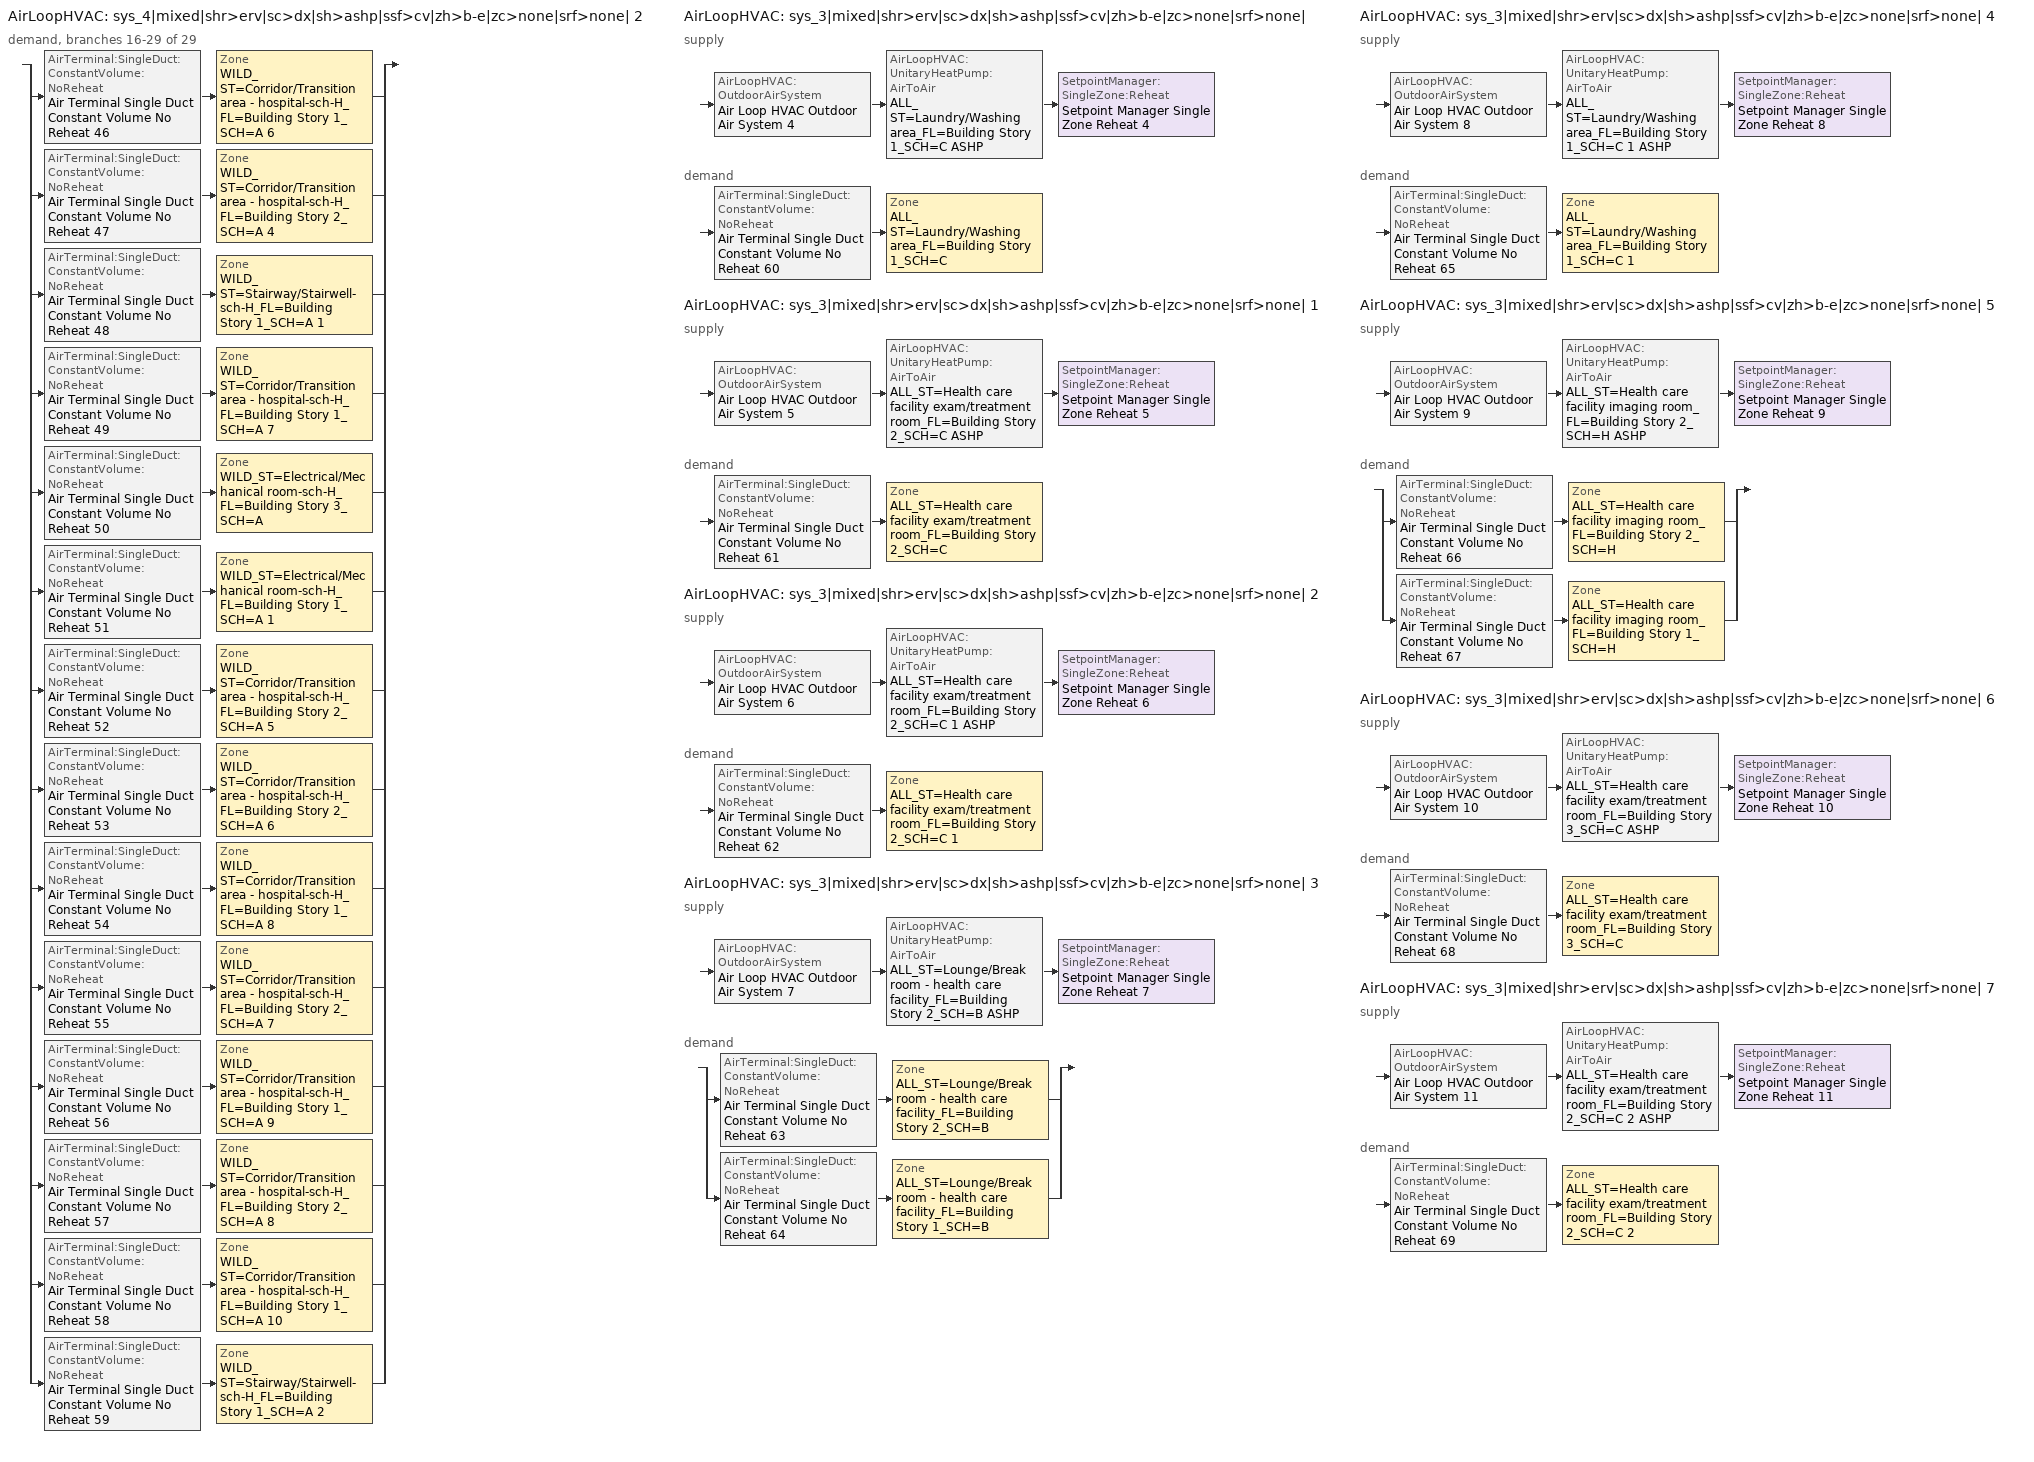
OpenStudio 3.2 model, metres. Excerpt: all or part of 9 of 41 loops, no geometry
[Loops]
AirLoopHVAC 'sys_4|mixed|shr>erv|sc>dx|sh>ashp|ssf>cv|zh>b-e|zc>none|srf>none| 2'
 demand, branches 16-29 of 29: split
  | AirTerminal:SingleDuct:ConstantVolume:NoReheat 'Air Terminal Single Duct Constant Volume No Reheat 46' > Zone 'WILD_ST=Corridor/Transition area - hospital-sch-H_FL=Building Story 1_SCH=A 6'
  | AirTerminal:SingleDuct:ConstantVolume:NoReheat 'Air Terminal Single Duct Constant Volume No Reheat 47' > Zone 'WILD_ST=Corridor/Transition area - hospital-sch-H_FL=Building Story 2_SCH=A 4'
  | AirTerminal:SingleDuct:ConstantVolume:NoReheat 'Air Terminal Single Duct Constant Volume No Reheat 48' > Zone 'WILD_ST=Stairway/Stairwell-sch-H_FL=Building Story 1_SCH=A 1'
  | AirTerminal:SingleDuct:ConstantVolume:NoReheat 'Air Terminal Single Duct Constant Volume No Reheat 49' > Zone 'WILD_ST=Corridor/Transition area - hospital-sch-H_FL=Building Story 1_SCH=A 7'
  | AirTerminal:SingleDuct:ConstantVolume:NoReheat 'Air Terminal Single Duct Constant Volume No Reheat 50' > Zone 'WILD_ST=Electrical/Mechanical room-sch-H_FL=Building Story 3_SCH=A'
  | AirTerminal:SingleDuct:ConstantVolume:NoReheat 'Air Terminal Single Duct Constant Volume No Reheat 51' > Zone 'WILD_ST=Electrical/Mechanical room-sch-H_FL=Building Story 1_SCH=A 1'
  | AirTerminal:SingleDuct:ConstantVolume:NoReheat 'Air Terminal Single Duct Constant Volume No Reheat 52' > Zone 'WILD_ST=Corridor/Transition area - hospital-sch-H_FL=Building Story 2_SCH=A 5'
  | AirTerminal:SingleDuct:ConstantVolume:NoReheat 'Air Terminal Single Duct Constant Volume No Reheat 53' > Zone 'WILD_ST=Corridor/Transition area - hospital-sch-H_FL=Building Story 2_SCH=A 6'
  | AirTerminal:SingleDuct:ConstantVolume:NoReheat 'Air Terminal Single Duct Constant Volume No Reheat 54' > Zone 'WILD_ST=Corridor/Transition area - hospital-sch-H_FL=Building Story 1_SCH=A 8'
  | AirTerminal:SingleDuct:ConstantVolume:NoReheat 'Air Terminal Single Duct Constant Volume No Reheat 55' > Zone 'WILD_ST=Corridor/Transition area - hospital-sch-H_FL=Building Story 2_SCH=A 7'
  | AirTerminal:SingleDuct:ConstantVolume:NoReheat 'Air Terminal Single Duct Constant Volume No Reheat 56' > Zone 'WILD_ST=Corridor/Transition area - hospital-sch-H_FL=Building Story 1_SCH=A 9'
  | AirTerminal:SingleDuct:ConstantVolume:NoReheat 'Air Terminal Single Duct Constant Volume No Reheat 57' > Zone 'WILD_ST=Corridor/Transition area - hospital-sch-H_FL=Building Story 2_SCH=A 8'
  | AirTerminal:SingleDuct:ConstantVolume:NoReheat 'Air Terminal Single Duct Constant Volume No Reheat 58' > Zone 'WILD_ST=Corridor/Transition area - hospital-sch-H_FL=Building Story 1_SCH=A 10'
  | AirTerminal:SingleDuct:ConstantVolume:NoReheat 'Air Terminal Single Duct Constant Volume No Reheat 59' > Zone 'WILD_ST=Stairway/Stairwell-sch-H_FL=Building Story 1_SCH=A 2'
AirLoopHVAC 'sys_3|mixed|shr>erv|sc>dx|sh>ashp|ssf>cv|zh>b-e|zc>none|srf>none|'
 supply: AirLoopHVAC:OutdoorAirSystem 'Air Loop HVAC Outdoor Air System 4' > AirLoopHVAC:UnitaryHeatPump:AirToAir 'ALL_ST=Laundry/Washing area_FL=Building Story 1_SCH=C ASHP' > SetpointManager:SingleZone:Reheat 'Setpoint Manager Single Zone Reheat 4'
 demand: AirTerminal:SingleDuct:ConstantVolume:NoReheat 'Air Terminal Single Duct Constant Volume No Reheat 60' > Zone 'ALL_ST=Laundry/Washing area_FL=Building Story 1_SCH=C'
AirLoopHVAC 'sys_3|mixed|shr>erv|sc>dx|sh>ashp|ssf>cv|zh>b-e|zc>none|srf>none| 1'
 supply: AirLoopHVAC:OutdoorAirSystem 'Air Loop HVAC Outdoor Air System 5' > AirLoopHVAC:UnitaryHeatPump:AirToAir 'ALL_ST=Health care facility exam/treatment room_FL=Building Story 2_SCH=C ASHP' > SetpointManager:SingleZone:Reheat 'Setpoint Manager Single Zone Reheat 5'
 demand: AirTerminal:SingleDuct:ConstantVolume:NoReheat 'Air Terminal Single Duct Constant Volume No Reheat 61' > Zone 'ALL_ST=Health care facility exam/treatment room_FL=Building Story 2_SCH=C'
AirLoopHVAC 'sys_3|mixed|shr>erv|sc>dx|sh>ashp|ssf>cv|zh>b-e|zc>none|srf>none| 2'
 supply: AirLoopHVAC:OutdoorAirSystem 'Air Loop HVAC Outdoor Air System 6' > AirLoopHVAC:UnitaryHeatPump:AirToAir 'ALL_ST=Health care facility exam/treatment room_FL=Building Story 2_SCH=C 1 ASHP' > SetpointManager:SingleZone:Reheat 'Setpoint Manager Single Zone Reheat 6'
 demand: AirTerminal:SingleDuct:ConstantVolume:NoReheat 'Air Terminal Single Duct Constant Volume No Reheat 62' > Zone 'ALL_ST=Health care facility exam/treatment room_FL=Building Story 2_SCH=C 1'
AirLoopHVAC 'sys_3|mixed|shr>erv|sc>dx|sh>ashp|ssf>cv|zh>b-e|zc>none|srf>none| 3'
 supply: AirLoopHVAC:OutdoorAirSystem 'Air Loop HVAC Outdoor Air System 7' > AirLoopHVAC:UnitaryHeatPump:AirToAir 'ALL_ST=Lounge/Break room - health care facility_FL=Building Story 2_SCH=B ASHP' > SetpointManager:SingleZone:Reheat 'Setpoint Manager Single Zone Reheat 7'
 demand: split
  | AirTerminal:SingleDuct:ConstantVolume:NoReheat 'Air Terminal Single Duct Constant Volume No Reheat 63' > Zone 'ALL_ST=Lounge/Break room - health care facility_FL=Building Story 2_SCH=B'
  | AirTerminal:SingleDuct:ConstantVolume:NoReheat 'Air Terminal Single Duct Constant Volume No Reheat 64' > Zone 'ALL_ST=Lounge/Break room - health care facility_FL=Building Story 1_SCH=B'
AirLoopHVAC 'sys_3|mixed|shr>erv|sc>dx|sh>ashp|ssf>cv|zh>b-e|zc>none|srf>none| 4'
 supply: AirLoopHVAC:OutdoorAirSystem 'Air Loop HVAC Outdoor Air System 8' > AirLoopHVAC:UnitaryHeatPump:AirToAir 'ALL_ST=Laundry/Washing area_FL=Building Story 1_SCH=C 1 ASHP' > SetpointManager:SingleZone:Reheat 'Setpoint Manager Single Zone Reheat 8'
 demand: AirTerminal:SingleDuct:ConstantVolume:NoReheat 'Air Terminal Single Duct Constant Volume No Reheat 65' > Zone 'ALL_ST=Laundry/Washing area_FL=Building Story 1_SCH=C 1'
AirLoopHVAC 'sys_3|mixed|shr>erv|sc>dx|sh>ashp|ssf>cv|zh>b-e|zc>none|srf>none| 5'
 supply: AirLoopHVAC:OutdoorAirSystem 'Air Loop HVAC Outdoor Air System 9' > AirLoopHVAC:UnitaryHeatPump:AirToAir 'ALL_ST=Health care facility imaging room_FL=Building Story 2_SCH=H ASHP' > SetpointManager:SingleZone:Reheat 'Setpoint Manager Single Zone Reheat 9'
 demand: split
  | AirTerminal:SingleDuct:ConstantVolume:NoReheat 'Air Terminal Single Duct Constant Volume No Reheat 66' > Zone 'ALL_ST=Health care facility imaging room_FL=Building Story 2_SCH=H'
  | AirTerminal:SingleDuct:ConstantVolume:NoReheat 'Air Terminal Single Duct Constant Volume No Reheat 67' > Zone 'ALL_ST=Health care facility imaging room_FL=Building Story 1_SCH=H'
AirLoopHVAC 'sys_3|mixed|shr>erv|sc>dx|sh>ashp|ssf>cv|zh>b-e|zc>none|srf>none| 6'
 supply: AirLoopHVAC:OutdoorAirSystem 'Air Loop HVAC Outdoor Air System 10' > AirLoopHVAC:UnitaryHeatPump:AirToAir 'ALL_ST=Health care facility exam/treatment room_FL=Building Story 3_SCH=C ASHP' > SetpointManager:SingleZone:Reheat 'Setpoint Manager Single Zone Reheat 10'
 demand: AirTerminal:SingleDuct:ConstantVolume:NoReheat 'Air Terminal Single Duct Constant Volume No Reheat 68' > Zone 'ALL_ST=Health care facility exam/treatment room_FL=Building Story 3_SCH=C'
AirLoopHVAC 'sys_3|mixed|shr>erv|sc>dx|sh>ashp|ssf>cv|zh>b-e|zc>none|srf>none| 7'
 supply: AirLoopHVAC:OutdoorAirSystem 'Air Loop HVAC Outdoor Air System 11' > AirLoopHVAC:UnitaryHeatPump:AirToAir 'ALL_ST=Health care facility exam/treatment room_FL=Building Story 2_SCH=C 2 ASHP' > SetpointManager:SingleZone:Reheat 'Setpoint Manager Single Zone Reheat 11'
 demand: AirTerminal:SingleDuct:ConstantVolume:NoReheat 'Air Terminal Single Duct Constant Volume No Reheat 69' > Zone 'ALL_ST=Health care facility exam/treatment room_FL=Building Story 2_SCH=C 2'
[Sizing:Zone] Zone Cooling Design Supply Air Temperature Input Method=TemperatureDifference; Zone Cooling Design Supply Air Temperature {C}=14; Zone Cooling Design Supply Air Temperature Difference {deltaC}=11; Zone Heating Design Supply Air Temperature Input Method=TemperatureDifference; Zone Heating Design Supply Air Temperature {C}=40; Zone Heating Design Supply Air Temperature Difference {deltaC}=21; Zone Cooling Design Supply Air Humidity Ratio {kg-H2O/kg-air}=0.0085; Zone Heating Design Supply Air Humidity Ratio {kg-H2O/kg-air}=0.008; Zone Heating Sizing Factor=1.3; Zone Cooling Sizing Factor=1; Cooling Design Air Flow Method=DesignDay; Heating Design Air Flow Method=DesignDay; Account for Dedicated Outdoor Air System=No; Dedicated Outdoor Air System Control Strategy=NeutralSupplyAir; Dedicated Outdoor Air Low Setpoint Temperature for Design {C}=autosize; Dedicated Outdoor Air High Setpoint Temperature for Design {C}=autosize
ALL_ST=Laundry/Washing area_FL=Building Story 1_SCH=C; ALL_ST=Health care facility exam/treatment room_FL=Building Story 2_SCH=C; ALL_ST=Health care facility exam/treatment room_FL=Building Story 2_SCH=C 1; ALL_ST=Lounge/Break room - health care facility_FL=Building Story 2_SCH=B; ALL_ST=Laundry/Washing area_FL=Building Story 1_SCH=C 1; ALL_ST=Health care facility imaging room_FL=Building Story 2_SCH=H; ALL_ST=Health care facility exam/treatment room_FL=Building Story 3_SCH=C; ALL_ST=Health care facility exam/treatment room_FL=Building Story 2_SCH=C 2; ALL_ST=Lounge/Break room - health care facility_FL=Building Story 1_SCH=B; ALL_ST=Health care facility imaging room_FL=Building Story 1_SCH=H; WILD_ST=Corridor/Transition area - hospital-sch-H_FL=Building Story 1_SCH=A 6; WILD_ST=Corridor/Transition area - hospital-sch-H_FL=Building Story 2_SCH=A 4; WILD_ST=Stairway/Stairwell-sch-H_FL=Building Story 1_SCH=A 1; WILD_ST=Corridor/Transition area - hospital-sch-H_FL=Building Story 1_SCH=A 7; WILD_ST=Electrical/Mechanical room-sch-H_FL=Building Story 3_SCH=A; WILD_ST=Electrical/Mechanical room-sch-H_FL=Building Story 1_SCH=A 1; WILD_ST=Corridor/Transition area - hospital-sch-H_FL=Building Story 2_SCH=A 5; WILD_ST=Corridor/Transition area - hospital-sch-H_FL=Building Story 2_SCH=A 6; WILD_ST=Corridor/Transition area - hospital-sch-H_FL=Building Story 1_SCH=A 8; WILD_ST=Corridor/Transition area - hospital-sch-H_FL=Building Story 2_SCH=A 7; WILD_ST=Corridor/Transition area - hospital-sch-H_FL=Building Story 1_SCH=A 9; WILD_ST=Corridor/Transition area - hospital-sch-H_FL=Building Story 2_SCH=A 8; WILD_ST=Corridor/Transition area - hospital-sch-H_FL=Building Story 1_SCH=A 10; WILD_ST=Stairway/Stairwell-sch-H_FL=Building Story 1_SCH=A 2
[Zone equipment]
ALL_ST=Laundry/Washing area_FL=Building Story 1_SCH=C: Zone HVAC Baseboard Convective Electric 60, Air Terminal Single Duct Constant Volume No Reheat 60
ALL_ST=Health care facility exam/treatment room_FL=Building Story 2_SCH=C: Zone HVAC Baseboard Convective Electric 61, Air Terminal Single Duct Constant Volume No Reheat 61
ALL_ST=Health care facility exam/treatment room_FL=Building Story 2_SCH=C 1: Zone HVAC Baseboard Convective Electric 62, Air Terminal Single Duct Constant Volume No Reheat 62
ALL_ST=Lounge/Break room - health care facility_FL=Building Story 2_SCH=B: Zone HVAC Baseboard Convective Electric 63, Air Terminal Single Duct Constant Volume No Reheat 63
ALL_ST=Laundry/Washing area_FL=Building Story 1_SCH=C 1: Zone HVAC Baseboard Convective Electric 65, Air Terminal Single Duct Constant Volume No Reheat 65
ALL_ST=Health care facility imaging room_FL=Building Story 2_SCH=H: Zone HVAC Baseboard Convective Electric 66, Air Terminal Single Duct Constant Volume No Reheat 66
ALL_ST=Health care facility exam/treatment room_FL=Building Story 3_SCH=C: Zone HVAC Baseboard Convective Electric 68, Air Terminal Single Duct Constant Volume No Reheat 68
ALL_ST=Health care facility exam/treatment room_FL=Building Story 2_SCH=C 2: Zone HVAC Baseboard Convective Electric 69, Air Terminal Single Duct Constant Volume No Reheat 69
ALL_ST=Lounge/Break room - health care facility_FL=Building Story 1_SCH=B: Zone HVAC Baseboard Convective Electric 64, Air Terminal Single Duct Constant Volume No Reheat 64
ALL_ST=Health care facility imaging room_FL=Building Story 1_SCH=H: Zone HVAC Baseboard Convective Electric 67, Air Terminal Single Duct Constant Volume No Reheat 67
WILD_ST=Corridor/Transition area - hospital-sch-H_FL=Building Story 1_SCH=A 6: Zone HVAC Baseboard Convective Electric 46, Air Terminal Single Duct Constant Volume No Reheat 46
WILD_ST=Corridor/Transition area - hospital-sch-H_FL=Building Story 2_SCH=A 4: Zone HVAC Baseboard Convective Electric 47, Air Terminal Single Duct Constant Volume No Reheat 47
WILD_ST=Stairway/Stairwell-sch-H_FL=Building Story 1_SCH=A 1: Zone HVAC Baseboard Convective Electric 48, Air Terminal Single Duct Constant Volume No Reheat 48
WILD_ST=Corridor/Transition area - hospital-sch-H_FL=Building Story 1_SCH=A 7: Zone HVAC Baseboard Convective Electric 49, Air Terminal Single Duct Constant Volume No Reheat 49
WILD_ST=Electrical/Mechanical room-sch-H_FL=Building Story 3_SCH=A: Zone HVAC Baseboard Convective Electric 50, Air Terminal Single Duct Constant Volume No Reheat 50
WILD_ST=Electrical/Mechanical room-sch-H_FL=Building Story 1_SCH=A 1: Zone HVAC Baseboard Convective Electric 51, Air Terminal Single Duct Constant Volume No Reheat 51
WILD_ST=Corridor/Transition area - hospital-sch-H_FL=Building Story 2_SCH=A 5: Zone HVAC Baseboard Convective Electric 52, Air Terminal Single Duct Constant Volume No Reheat 52
WILD_ST=Corridor/Transition area - hospital-sch-H_FL=Building Story 2_SCH=A 6: Zone HVAC Baseboard Convective Electric 53, Air Terminal Single Duct Constant Volume No Reheat 53
WILD_ST=Corridor/Transition area - hospital-sch-H_FL=Building Story 1_SCH=A 8: Zone HVAC Baseboard Convective Electric 54, Air Terminal Single Duct Constant Volume No Reheat 54
WILD_ST=Corridor/Transition area - hospital-sch-H_FL=Building Story 2_SCH=A 7: Zone HVAC Baseboard Convective Electric 55, Air Terminal Single Duct Constant Volume No Reheat 55
WILD_ST=Corridor/Transition area - hospital-sch-H_FL=Building Story 1_SCH=A 9: Zone HVAC Baseboard Convective Electric 56, Air Terminal Single Duct Constant Volume No Reheat 56
WILD_ST=Corridor/Transition area - hospital-sch-H_FL=Building Story 2_SCH=A 8: Zone HVAC Baseboard Convective Electric 57, Air Terminal Single Duct Constant Volume No Reheat 57
WILD_ST=Corridor/Transition area - hospital-sch-H_FL=Building Story 1_SCH=A 10: Zone HVAC Baseboard Convective Electric 58, Air Terminal Single Duct Constant Volume No Reheat 58
WILD_ST=Stairway/Stairwell-sch-H_FL=Building Story 1_SCH=A 2: Zone HVAC Baseboard Convective Electric 59, Air Terminal Single Duct Constant Volume No Reheat 59
[AirLoopHVAC] Design Supply Air Flow Rate {m3/s}=autosize; Design Return Air Flow Fraction of Supply Air Flow=1
Name | Availability Schedule
sys_3|mixed|shr>erv|sc>dx|sh>ashp|ssf>cv|zh>b-e|zc>none|srf>none| | sys_3|mixed|shr>none|sc>dx|sh>ashp|ssf>cv|zh>b-e|zc>none|srf>none| Occ Sch
sys_3|mixed|shr>erv|sc>dx|sh>ashp|ssf>cv|zh>b-e|zc>none|srf>none| 1 | sys_3|mixed|shr>none|sc>dx|sh>ashp|ssf>cv|zh>b-e|zc>none|srf>none| 1 Occ Sch
sys_3|mixed|shr>erv|sc>dx|sh>ashp|ssf>cv|zh>b-e|zc>none|srf>none| 2 | sys_3|mixed|shr>none|sc>dx|sh>ashp|ssf>cv|zh>b-e|zc>none|srf>none| 2 Occ Sch
sys_3|mixed|shr>erv|sc>dx|sh>ashp|ssf>cv|zh>b-e|zc>none|srf>none| 3 | sys_3|mixed|shr>none|sc>dx|sh>ashp|ssf>cv|zh>b-e|zc>none|srf>none| 3 Occ Sch
sys_3|mixed|shr>erv|sc>dx|sh>ashp|ssf>cv|zh>b-e|zc>none|srf>none| 4 | sys_3|mixed|shr>none|sc>dx|sh>ashp|ssf>cv|zh>b-e|zc>none|srf>none| 4 Occ Sch
sys_3|mixed|shr>erv|sc>dx|sh>ashp|ssf>cv|zh>b-e|zc>none|srf>none| 5 | sys_3|mixed|shr>none|sc>dx|sh>ashp|ssf>cv|zh>b-e|zc>none|srf>none| 5 Occ Sch
sys_3|mixed|shr>erv|sc>dx|sh>ashp|ssf>cv|zh>b-e|zc>none|srf>none| 6 | sys_3|mixed|shr>none|sc>dx|sh>ashp|ssf>cv|zh>b-e|zc>none|srf>none| 6 Occ Sch
sys_3|mixed|shr>erv|sc>dx|sh>ashp|ssf>cv|zh>b-e|zc>none|srf>none| 7 | sys_3|mixed|shr>none|sc>dx|sh>ashp|ssf>cv|zh>b-e|zc>none|srf>none| 7 Occ Sch
[Sizing:System] Type of Load to Size On=Sensible; Design Outdoor Air Flow Rate {m3/s}=Autosize; Central Heating Maximum System Air Flow Ratio=1; Preheat Design Temperature {C}=7; Preheat Design Humidity Ratio {kg-H2O/kg-Air}=0.008; Precool Design Temperature {C}=13; Precool Design Humidity Ratio {kg-H2O/kg-Air}=0.008; Central Cooling Design Supply Air Temperature {C}=13; Central Heating Design Supply Air Temperature {C}=43; Sizing Option=NonCoincident; 100% Outdoor Air in Cooling=No; 100% Outdoor Air in Heating=No; Central Cooling Design Supply Air Humidity Ratio {kg-H2O/kg-Air}=0.0085; Central Heating Design Supply Air Humidity Ratio {kg-H2O/kg-Air}=0.008; Cooling Design Air Flow Method=DesignDay; Cooling Design Air Flow Rate {m3/s}=0; Heating Design Air Flow Method=DesignDay; Heating Design Air Flow Rate {m3/s}=0; System Outdoor Air Method=ZoneSum; Zone Maximum Outdoor Air Fraction=1; Cooling Supply Air Flow Rate Per Floor Area {m3/s-m2}=0.00996765; Cooling Fraction of Autosized Cooling Supply Air Flow Rate=1; Cooling Supply Air Flow Rate Per Unit Cooling Capacity {m3/s-W}=3.94755e-05; Heating Supply Air Flow Rate Per Floor Area {m3/s-m2}=0.00996765; Heating Fraction of Autosized Heating Supply Air Flow Rate=1; Heating Fraction of Autosized Cooling Supply Air Flow Rate=1; Heating Supply Air Flow Rate Per Unit Heating Capacity {m3/s-W}=3.15882e-05; Cooling Design Capacity Method=CoolingDesignCapacity; Cooling Design Capacity {W}=autosize; Cooling Design Capacity Per Floor Area {W/m2}=234.7; Fraction of Autosized Cooling Design Capacity=1; Heating Design Capacity Method=HeatingDesignCapacity; Heating Design Capacity {W}=autosize; Heating Design Capacity Per Floor Area {W/m2}=157; Fraction of Autosized Heating Design Capacity=1; Central Cooling Capacity Control Method=OnOff
sys_3|mixed|shr>erv|sc>dx|sh>ashp|ssf>cv|zh>b-e|zc>none|srf>none|; sys_3|mixed|shr>erv|sc>dx|sh>ashp|ssf>cv|zh>b-e|zc>none|srf>none| 1; sys_3|mixed|shr>erv|sc>dx|sh>ashp|ssf>cv|zh>b-e|zc>none|srf>none| 2; sys_3|mixed|shr>erv|sc>dx|sh>ashp|ssf>cv|zh>b-e|zc>none|srf>none| 3; sys_3|mixed|shr>erv|sc>dx|sh>ashp|ssf>cv|zh>b-e|zc>none|srf>none| 4; sys_3|mixed|shr>erv|sc>dx|sh>ashp|ssf>cv|zh>b-e|zc>none|srf>none| 5; sys_3|mixed|shr>erv|sc>dx|sh>ashp|ssf>cv|zh>b-e|zc>none|srf>none| 6; sys_3|mixed|shr>erv|sc>dx|sh>ashp|ssf>cv|zh>b-e|zc>none|srf>none| 7
[Fan:OnOff] Availability Schedule=Always On Discrete; Fan Total Efficiency=0.39975; Pressure Rise {Pa}=622.722; Maximum Flow Rate {m3/s}=autosize; Motor Efficiency=0.615; Motor In Airstream Fraction=1
Name | Fan Power Ratio Function of Speed Ratio Curve | Fan Efficiency Ratio Function of Speed Ratio Curve
Fan On Off 4 | Fan On Off Power Curve 3 | Fan On Off Efficiency Curve 3
Fan On Off 5 | Fan On Off Power Curve 4 | Fan On Off Efficiency Curve 4
Fan On Off 6 | Fan On Off Power Curve 5 | Fan On Off Efficiency Curve 5
Fan On Off 7 | Fan On Off Power Curve 6 | Fan On Off Efficiency Curve 6
Fan On Off 8 | Fan On Off Power Curve 7 | Fan On Off Efficiency Curve 7
Fan On Off 9 | Fan On Off Power Curve 8 | Fan On Off Efficiency Curve 8
Fan On Off 10 | Fan On Off Power Curve 9 | Fan On Off Efficiency Curve 9
Fan On Off 11 | Fan On Off Power Curve 10 | Fan On Off Efficiency Curve 10
[Coil:Cooling:DX:SingleSpeed] Availability Schedule=Always On Discrete; Rated Total Cooling Capacity {W}=autosize; Rated Sensible Heat Ratio=autosize; Rated COP {W/W}=3.46588; Rated Air Flow Rate {m3/s}=autosize; Rated Evaporator Fan Power Per Volume Flow Rate {W/(m3/s)}=773.3; Total Cooling Capacity Function of Temperature Curve=DXCOOL-NECB2011-REF-CAPFT; Total Cooling Capacity Function of Flow Fraction Curve=DXCOOL-NECB2011-REF-CAPFFLOW; Energy Input Ratio Function of Temperature Curve=DXCOOL-NECB2011-REF-COOLEIRFT; Energy Input Ratio Function of Flow Fraction Curve=DXCOOL-NECB2011-REF-COOLEIRFFLOW; Part Load Fraction Correlation Curve=DXCOOL-NECB2011-REF-COOLPLFFPLR; Minimum Outdoor Dry-Bulb Temperature for Compressor Operation {C}=-25; Condenser Type=AirCooled; Evaporative Condenser Effectiveness=0; Evaporative Condenser Air Flow Rate {m3/s}=Autosize; Evaporative Condenser Pump Rated Power Consumption {W}=Autosize; Crankcase Heater Capacity {W}=0; Maximum Outdoor Dry-Bulb Temperature for Crankcase Heater Operation {C}=0; Basin Heater Capacity {W/K}=0; Basin Heater Setpoint Temperature {C}=10
CoilCoolingDXSingleSpeed_dx 3 10kBtu/hr 10.0EER; CoilCoolingDXSingleSpeed_dx 4 12kBtu/hr 10.0EER; CoilCoolingDXSingleSpeed_dx 5 4kBtu/hr 10.0EER; CoilCoolingDXSingleSpeed_dx 6 35kBtu/hr 10.0EER; CoilCoolingDXSingleSpeed_dx 7 1kBtu/hr 10.0EER; CoilCoolingDXSingleSpeed_dx 8 18kBtu/hr 10.0EER; CoilCoolingDXSingleSpeed_dx 9 9kBtu/hr 10.0EER; CoilCoolingDXSingleSpeed_dx 10 24kBtu/hr 10.0EER
[Coil:Heating:DX:SingleSpeed] Availability Schedule=Always On Discrete; Rated Air Flow Rate {m3/s}=Autosize; Rated Supply Fan Power Per Volume Flow Rate {W/(m3/s)}=773.3; Total Heating Capacity Function of Temperature Curve=DXHEAT-NECB2011-REF-CAPFT; Total Heating Capacity Function of Flow Fraction Curve=DXHEAT-NECB2011-REF-CAPFFLOW; Energy Input Ratio Function of Temperature Curve=DXHEAT-NECB2011-REF-EIRFT; Energy Input Ratio Function of Flow Fraction Curve=DXHEAT-NECB2011-REF-EIRFFLOW; Part Load Fraction Correlation Curve=DXHEAT-NECB2011-REF-PLFFPLR; Minimum Outdoor Dry-Bulb Temperature for Compressor Operation {C}=-10; Defrost Strategy=Resistive; Defrost Control=Timed; Defrost Time Period Fraction=0.166667; Resistive Defrost Heater Capacity {W}=2000
Name | Rated Total Heating Capacity {W} | Rated COP {W/W}
CoilHeatingDXSingleSpeed_dx 3 7 Clg kBtu/hr 3.1COPH | 2140.39 | 3.29555
CoilHeatingDXSingleSpeed_dx 4 9 Clg kBtu/hr 3.1COPH | 2611.15 | 3.29629
CoilHeatingDXSingleSpeed_dx 5 3 Clg kBtu/hr 3.1COPH | 767.012 | 3.2934
CoilHeatingDXSingleSpeed_dx 6 25 Clg kBtu/hr 3.1COPH | 7470.28 | 3.30389
CoilHeatingDXSingleSpeed_dx 7 1 Clg kBtu/hr 3.1COPH | 206.577 | 3.29252
CoilHeatingDXSingleSpeed_dx 8 13 Clg kBtu/hr 3.1COPH | 3791.73 | 3.29814
CoilHeatingDXSingleSpeed_dx 9 6 Clg kBtu/hr 3.1COPH | 1886.21 | 3.29515
CoilHeatingDXSingleSpeed_dx 10 18 Clg kBtu/hr 3.1COPH | 5178.82 | 3.30031
[Controller:OutdoorAir] Minimum Outdoor Air Flow Rate {m3/s}=autosize; Maximum Outdoor Air Flow Rate {m3/s}=Autosize; Economizer Control Type=NoEconomizer; Economizer Control Action Type=ModulateFlow; Economizer Maximum Limit Dry-Bulb Temperature {C}=28; Economizer Maximum Limit Enthalpy {J/kg}=64000; Economizer Minimum Limit Dry-Bulb Temperature {C}=-100; Lockout Type=NoLockout; Minimum Limit Type=FixedMinimum; High Humidity Control=No; Heat Recovery Bypass Control Type=BypassWhenOAFlowGreaterThanMinimum
Name | Minimum Outdoor Air Schedule | Controller Mechanical Ventilation
Controller Outdoor Air 4 | sys_3|mixed|shr>none|sc>dx|sh>ashp|ssf>cv|zh>b-e|zc>none|srf>none| Occ Sch | Controller Mechanical Ventilation 4
Controller Outdoor Air 5 | sys_3|mixed|shr>none|sc>dx|sh>ashp|ssf>cv|zh>b-e|zc>none|srf>none| 1 Occ Sch | Controller Mechanical Ventilation 5
Controller Outdoor Air 6 | sys_3|mixed|shr>none|sc>dx|sh>ashp|ssf>cv|zh>b-e|zc>none|srf>none| 2 Occ Sch | Controller Mechanical Ventilation 6
Controller Outdoor Air 7 | sys_3|mixed|shr>none|sc>dx|sh>ashp|ssf>cv|zh>b-e|zc>none|srf>none| 3 Occ Sch | Controller Mechanical Ventilation 7
Controller Outdoor Air 8 | sys_3|mixed|shr>none|sc>dx|sh>ashp|ssf>cv|zh>b-e|zc>none|srf>none| 4 Occ Sch | Controller Mechanical Ventilation 8
Controller Outdoor Air 9 | sys_3|mixed|shr>none|sc>dx|sh>ashp|ssf>cv|zh>b-e|zc>none|srf>none| 5 Occ Sch | Controller Mechanical Ventilation 9
Controller Outdoor Air 10 | sys_3|mixed|shr>none|sc>dx|sh>ashp|ssf>cv|zh>b-e|zc>none|srf>none| 6 Occ Sch | Controller Mechanical Ventilation 10
Controller Outdoor Air 11 | sys_3|mixed|shr>none|sc>dx|sh>ashp|ssf>cv|zh>b-e|zc>none|srf>none| 7 Occ Sch | Controller Mechanical Ventilation 11
[Controller:MechanicalVentilation] Availability Schedule=Always On Discrete; System Outdoor Air Method=ZoneSum
Controller Mechanical Ventilation 4; Controller Mechanical Ventilation 5; Controller Mechanical Ventilation 6; Controller Mechanical Ventilation 7; Controller Mechanical Ventilation 8; Controller Mechanical Ventilation 9; Controller Mechanical Ventilation 10; Controller Mechanical Ventilation 11
[AirLoopHVAC:OutdoorAirSystem]
Name | Controller
Air Loop HVAC Outdoor Air System 4 | Controller Outdoor Air 4
Air Loop HVAC Outdoor Air System 5 | Controller Outdoor Air 5
Air Loop HVAC Outdoor Air System 6 | Controller Outdoor Air 6
Air Loop HVAC Outdoor Air System 7 | Controller Outdoor Air 7
Air Loop HVAC Outdoor Air System 8 | Controller Outdoor Air 8
Air Loop HVAC Outdoor Air System 9 | Controller Outdoor Air 9
Air Loop HVAC Outdoor Air System 10 | Controller Outdoor Air 10
Air Loop HVAC Outdoor Air System 11 | Controller Outdoor Air 11
[Coil:Heating:Gas] Availability Schedule=Always On Discrete; Gas Burner Efficiency=0.924; Nominal Capacity {W}=AutoSize; Parasitic Electric Load {W}=0; Part Load Fraction Correlation Curve=FURNACE-EFFPLR-NECB2011; Parasitic Gas Load {W}=0
Coil Heating Gas 4; Coil Heating Gas 5; Coil Heating Gas 6; Coil Heating Gas 7; Coil Heating Gas 8; Coil Heating Gas 9; Coil Heating Gas 10; Coil Heating Gas 11
[AirLoopHVAC:UnitaryHeatPump:AirToAir] Availability Schedule=Always On Discrete; Supply Air Flow Rate During Cooling Operation {m3/s}=Autosize; Supply Air Flow Rate During Heating Operation {m3/s}=Autosize; Maximum Supply Air Temperature from Supplemental Heater {C}=Autosize
Name | Controlling Zone or Thermostat Location | Supply Air Fan | Heating Coil | Cooling Coil | Supplemental Heating Coil | Supply Air Fan Operating Mode Schedule
ALL_ST=Laundry/Washing area_FL=Building Story 1_SCH=C ASHP | ALL_ST=Laundry/Washing area_FL=Building Story 1_SCH=C | Fan On Off 4 | CoilHeatingDXSingleSpeed_dx 3 7 Clg kBtu/hr 3.1COPH | CoilCoolingDXSingleSpeed_dx 3 10kBtu/hr 10.0EER | Coil Heating Gas 4 | sys_3|mixed|shr>none|sc>dx|sh>ashp|ssf>cv|zh>b-e|zc>none|srf>none| Occ Sch
ALL_ST=Health care facility exam/treatment room_FL=Building Story 2_SCH=C ASHP | ALL_ST=Health care facility exam/treatment room_FL=Building Story 2_SCH=C | Fan On Off 5 | CoilHeatingDXSingleSpeed_dx 4 9 Clg kBtu/hr 3.1COPH | CoilCoolingDXSingleSpeed_dx 4 12kBtu/hr 10.0EER | Coil Heating Gas 5 | sys_3|mixed|shr>none|sc>dx|sh>ashp|ssf>cv|zh>b-e|zc>none|srf>none| 1 Occ Sch
ALL_ST=Health care facility exam/treatment room_FL=Building Story 2_SCH=C 1 ASHP | ALL_ST=Health care facility exam/treatment room_FL=Building Story 2_SCH=C 1 | Fan On Off 6 | CoilHeatingDXSingleSpeed_dx 5 3 Clg kBtu/hr 3.1COPH | CoilCoolingDXSingleSpeed_dx 5 4kBtu/hr 10.0EER | Coil Heating Gas 6 | sys_3|mixed|shr>none|sc>dx|sh>ashp|ssf>cv|zh>b-e|zc>none|srf>none| 2 Occ Sch
ALL_ST=Lounge/Break room - health care facility_FL=Building Story 2_SCH=B ASHP | ALL_ST=Lounge/Break room - health care facility_FL=Building Story 2_SCH=B | Fan On Off 7 | CoilHeatingDXSingleSpeed_dx 6 25 Clg kBtu/hr 3.1COPH | CoilCoolingDXSingleSpeed_dx 6 35kBtu/hr 10.0EER | Coil Heating Gas 7 | sys_3|mixed|shr>none|sc>dx|sh>ashp|ssf>cv|zh>b-e|zc>none|srf>none| 3 Occ Sch
ALL_ST=Laundry/Washing area_FL=Building Story 1_SCH=C 1 ASHP | ALL_ST=Laundry/Washing area_FL=Building Story 1_SCH=C 1 | Fan On Off 8 | CoilHeatingDXSingleSpeed_dx 7 1 Clg kBtu/hr 3.1COPH | CoilCoolingDXSingleSpeed_dx 7 1kBtu/hr 10.0EER | Coil Heating Gas 8 | sys_3|mixed|shr>none|sc>dx|sh>ashp|ssf>cv|zh>b-e|zc>none|srf>none| 4 Occ Sch
ALL_ST=Health care facility imaging room_FL=Building Story 2_SCH=H ASHP | ALL_ST=Health care facility imaging room_FL=Building Story 2_SCH=H | Fan On Off 9 | CoilHeatingDXSingleSpeed_dx 8 13 Clg kBtu/hr 3.1COPH | CoilCoolingDXSingleSpeed_dx 8 18kBtu/hr 10.0EER | Coil Heating Gas 9 | sys_3|mixed|shr>none|sc>dx|sh>ashp|ssf>cv|zh>b-e|zc>none|srf>none| 5 Occ Sch
ALL_ST=Health care facility exam/treatment room_FL=Building Story 3_SCH=C ASHP | ALL_ST=Health care facility exam/treatment room_FL=Building Story 3_SCH=C | Fan On Off 10 | CoilHeatingDXSingleSpeed_dx 9 6 Clg kBtu/hr 3.1COPH | CoilCoolingDXSingleSpeed_dx 9 9kBtu/hr 10.0EER | Coil Heating Gas 10 | sys_3|mixed|shr>none|sc>dx|sh>ashp|ssf>cv|zh>b-e|zc>none|srf>none| 6 Occ Sch
ALL_ST=Health care facility exam/treatment room_FL=Building Story 2_SCH=C 2 ASHP | ALL_ST=Health care facility exam/treatment room_FL=Building Story 2_SCH=C 2 | Fan On Off 11 | CoilHeatingDXSingleSpeed_dx 10 18 Clg kBtu/hr 3.1COPH | CoilCoolingDXSingleSpeed_dx 10 24kBtu/hr 10.0EER | Coil Heating Gas 11 | sys_3|mixed|shr>none|sc>dx|sh>ashp|ssf>cv|zh>b-e|zc>none|srf>none| 7 Occ Sch
[SetpointManager:SingleZone:Reheat] Minimum Supply Air Temperature {C}=13; Maximum Supply Air Temperature {C}=43
Name | Control Zone
Setpoint Manager Single Zone Reheat 4 | ALL_ST=Laundry/Washing area_FL=Building Story 1_SCH=C
Setpoint Manager Single Zone Reheat 5 | ALL_ST=Health care facility exam/treatment room_FL=Building Story 2_SCH=C
Setpoint Manager Single Zone Reheat 6 | ALL_ST=Health care facility exam/treatment room_FL=Building Story 2_SCH=C 1
Setpoint Manager Single Zone Reheat 7 | ALL_ST=Lounge/Break room - health care facility_FL=Building Story 2_SCH=B
Setpoint Manager Single Zone Reheat 8 | ALL_ST=Laundry/Washing area_FL=Building Story 1_SCH=C 1
Setpoint Manager Single Zone Reheat 9 | ALL_ST=Health care facility imaging room_FL=Building Story 2_SCH=H
Setpoint Manager Single Zone Reheat 10 | ALL_ST=Health care facility exam/treatment room_FL=Building Story 3_SCH=C
Setpoint Manager Single Zone Reheat 11 | ALL_ST=Health care facility exam/treatment room_FL=Building Story 2_SCH=C 2
[ZoneHVAC:Baseboard:Convective:Electric] Availability Schedule=Always On Discrete; Nominal Capacity {W}=autosize; Efficiency=1
Zone HVAC Baseboard Convective Electric 46; Zone HVAC Baseboard Convective Electric 47; Zone HVAC Baseboard Convective Electric 48; Zone HVAC Baseboard Convective Electric 49; Zone HVAC Baseboard Convective Electric 50; Zone HVAC Baseboard Convective Electric 51; Zone HVAC Baseboard Convective Electric 52; Zone HVAC Baseboard Convective Electric 53; Zone HVAC Baseboard Convective Electric 54; Zone HVAC Baseboard Convective Electric 55; Zone HVAC Baseboard Convective Electric 56; Zone HVAC Baseboard Convective Electric 57; Zone HVAC Baseboard Convective Electric 58; Zone HVAC Baseboard Convective Electric 59; Zone HVAC Baseboard Convective Electric 60; Zone HVAC Baseboard Convective Electric 61; Zone HVAC Baseboard Convective Electric 62; Zone HVAC Baseboard Convective Electric 63; Zone HVAC Baseboard Convective Electric 64; Zone HVAC Baseboard Convective Electric 65; Zone HVAC Baseboard Convective Electric 66; Zone HVAC Baseboard Convective Electric 67; Zone HVAC Baseboard Convective Electric 68; Zone HVAC Baseboard Convective Electric 69
[AirTerminal:SingleDuct:ConstantVolume:NoReheat] Availability Schedule=Always On Discrete; Maximum Air Flow Rate {m3/s}=AutoSize
Air Terminal Single Duct Constant Volume No Reheat 46; Air Terminal Single Duct Constant Volume No Reheat 47; Air Terminal Single Duct Constant Volume No Reheat 48; Air Terminal Single Duct Constant Volume No Reheat 49; Air Terminal Single Duct Constant Volume No Reheat 50; Air Terminal Single Duct Constant Volume No Reheat 51; Air Terminal Single Duct Constant Volume No Reheat 52; Air Terminal Single Duct Constant Volume No Reheat 53; Air Terminal Single Duct Constant Volume No Reheat 54; Air Terminal Single Duct Constant Volume No Reheat 55; Air Terminal Single Duct Constant Volume No Reheat 56; Air Terminal Single Duct Constant Volume No Reheat 57; Air Terminal Single Duct Constant Volume No Reheat 58; Air Terminal Single Duct Constant Volume No Reheat 59; Air Terminal Single Duct Constant Volume No Reheat 60; Air Terminal Single Duct Constant Volume No Reheat 61; Air Terminal Single Duct Constant Volume No Reheat 62; Air Terminal Single Duct Constant Volume No Reheat 63; Air Terminal Single Duct Constant Volume No Reheat 64; Air Terminal Single Duct Constant Volume No Reheat 65; Air Terminal Single Duct Constant Volume No Reheat 66; Air Terminal Single Duct Constant Volume No Reheat 67; Air Terminal Single Duct Constant Volume No Reheat 68; Air Terminal Single Duct Constant Volume No Reheat 69
[SetpointManager:OutdoorAirPretreat] Minimum Setpoint Temperature {C}=-99; Maximum Setpoint Temperature {C}=99; Minimum Setpoint Humidity Ratio {kgWater/kgDryAir}=1e-05; Maximum Setpoint Humidity Ratio {kgWater/kgDryAir}=1
Setpoint Manager Outdoor Air Pretreat 11; Setpoint Manager Outdoor Air Pretreat 12; Setpoint Manager Outdoor Air Pretreat 13; Setpoint Manager Outdoor Air Pretreat 14; Setpoint Manager Outdoor Air Pretreat 15; Setpoint Manager Outdoor Air Pretreat 16; Setpoint Manager Outdoor Air Pretreat 17; Setpoint Manager Outdoor Air Pretreat 18; Setpoint Manager Outdoor Air Pretreat 19; Setpoint Manager Outdoor Air Pretreat 20; Setpoint Manager Outdoor Air Pretreat 21; Setpoint Manager Outdoor Air Pretreat 22; Setpoint Manager Outdoor Air Pretreat 23; Setpoint Manager Outdoor Air Pretreat 24; Setpoint Manager Outdoor Air Pretreat 25; Setpoint Manager Outdoor Air Pretreat 26; Setpoint Manager Outdoor Air Pretreat 27; Setpoint Manager Outdoor Air Pretreat 28; Setpoint Manager Outdoor Air Pretreat 29; Setpoint Manager Outdoor Air Pretreat 30; Setpoint Manager Outdoor Air Pretreat 31; Setpoint Manager Outdoor Air Pretreat 32; Setpoint Manager Outdoor Air Pretreat 33; Setpoint Manager Outdoor Air Pretreat 34; Setpoint Manager Outdoor Air Pretreat 35; Setpoint Manager Outdoor Air Pretreat 36; Setpoint Manager Outdoor Air Pretreat 37; Setpoint Manager Outdoor Air Pretreat 38; Setpoint Manager Outdoor Air Pretreat 39; Setpoint Manager Outdoor Air Pretreat 40
[Schedule:Ruleset]
Name | Default Day Schedule | Summer Design Day Schedule | Winter Design Day Schedule
sys_3|mixed|shr>none|sc>dx|sh>ashp|ssf>cv|zh>b-e|zc>none|srf>none| Occ Sch | sys_3|mixed|shr>none|sc>dx|sh>ashp|ssf>cv|zh>b-e|zc>none|srf>none| Occ Sch Default | sys_3|mixed|shr>none|sc>dx|sh>ashp|ssf>cv|zh>b-e|zc>none|srf>none| Occ Sch Summer Design Day | sys_3|mixed|shr>none|sc>dx|sh>ashp|ssf>cv|zh>b-e|zc>none|srf>none| Occ Sch Winter Design Day
sys_3|mixed|shr>none|sc>dx|sh>ashp|ssf>cv|zh>b-e|zc>none|srf>none| 1 Occ Sch | sys_3|mixed|shr>none|sc>dx|sh>ashp|ssf>cv|zh>b-e|zc>none|srf>none| 1 Occ Sch Default | sys_3|mixed|shr>none|sc>dx|sh>ashp|ssf>cv|zh>b-e|zc>none|srf>none| 1 Occ Sch Summer Design Day | sys_3|mixed|shr>none|sc>dx|sh>ashp|ssf>cv|zh>b-e|zc>none|srf>none| 1 Occ Sch Winter Design Day
sys_3|mixed|shr>none|sc>dx|sh>ashp|ssf>cv|zh>b-e|zc>none|srf>none| 2 Occ Sch | sys_3|mixed|shr>none|sc>dx|sh>ashp|ssf>cv|zh>b-e|zc>none|srf>none| 2 Occ Sch Default | sys_3|mixed|shr>none|sc>dx|sh>ashp|ssf>cv|zh>b-e|zc>none|srf>none| 2 Occ Sch Summer Design Day | sys_3|mixed|shr>none|sc>dx|sh>ashp|ssf>cv|zh>b-e|zc>none|srf>none| 2 Occ Sch Winter Design Day
sys_3|mixed|shr>none|sc>dx|sh>ashp|ssf>cv|zh>b-e|zc>none|srf>none| 3 Occ Sch | sys_3|mixed|shr>none|sc>dx|sh>ashp|ssf>cv|zh>b-e|zc>none|srf>none| 3 Occ Sch Default | sys_3|mixed|shr>none|sc>dx|sh>ashp|ssf>cv|zh>b-e|zc>none|srf>none| 3 Occ Sch Summer Design Day | sys_3|mixed|shr>none|sc>dx|sh>ashp|ssf>cv|zh>b-e|zc>none|srf>none| 3 Occ Sch Winter Design Day
sys_3|mixed|shr>none|sc>dx|sh>ashp|ssf>cv|zh>b-e|zc>none|srf>none| 4 Occ Sch | sys_3|mixed|shr>none|sc>dx|sh>ashp|ssf>cv|zh>b-e|zc>none|srf>none| 4 Occ Sch Default | sys_3|mixed|shr>none|sc>dx|sh>ashp|ssf>cv|zh>b-e|zc>none|srf>none| 4 Occ Sch Summer Design Day | sys_3|mixed|shr>none|sc>dx|sh>ashp|ssf>cv|zh>b-e|zc>none|srf>none| 4 Occ Sch Winter Design Day
sys_3|mixed|shr>none|sc>dx|sh>ashp|ssf>cv|zh>b-e|zc>none|srf>none| 5 Occ Sch | sys_3|mixed|shr>none|sc>dx|sh>ashp|ssf>cv|zh>b-e|zc>none|srf>none| 5 Occ Sch Default | sys_3|mixed|shr>none|sc>dx|sh>ashp|ssf>cv|zh>b-e|zc>none|srf>none| 5 Occ Sch Summer Design Day | sys_3|mixed|shr>none|sc>dx|sh>ashp|ssf>cv|zh>b-e|zc>none|srf>none| 5 Occ Sch Winter Design Day
sys_3|mixed|shr>none|sc>dx|sh>ashp|ssf>cv|zh>b-e|zc>none|srf>none| 6 Occ Sch | sys_3|mixed|shr>none|sc>dx|sh>ashp|ssf>cv|zh>b-e|zc>none|srf>none| 6 Occ Sch Default | sys_3|mixed|shr>none|sc>dx|sh>ashp|ssf>cv|zh>b-e|zc>none|srf>none| 6 Occ Sch Summer Design Day | sys_3|mixed|shr>none|sc>dx|sh>ashp|ssf>cv|zh>b-e|zc>none|srf>none| 6 Occ Sch Winter Design Day
sys_3|mixed|shr>none|sc>dx|sh>ashp|ssf>cv|zh>b-e|zc>none|srf>none| 7 Occ Sch | sys_3|mixed|shr>none|sc>dx|sh>ashp|ssf>cv|zh>b-e|zc>none|srf>none| 7 Occ Sch Default | sys_3|mixed|shr>none|sc>dx|sh>ashp|ssf>cv|zh>b-e|zc>none|srf>none| 7 Occ Sch Summer Design Day | sys_3|mixed|shr>none|sc>dx|sh>ashp|ssf>cv|zh>b-e|zc>none|srf>none| 7 Occ Sch Winter Design Day
[Schedule:Day]
sys_3|mixed|shr>none|sc>dx|sh>ashp|ssf>cv|zh>b-e|zc>none|srf>none| Occ Sch Default; sys_3|mixed|shr>none|sc>dx|sh>ashp|ssf>cv|zh>b-e|zc>none|srf>none| 1 Occ Sch Default; sys_3|mixed|shr>none|sc>dx|sh>ashp|ssf>cv|zh>b-e|zc>none|srf>none| 2 Occ Sch Default; sys_3|mixed|shr>none|sc>dx|sh>ashp|ssf>cv|zh>b-e|zc>none|srf>none| 4 Occ Sch Default; sys_3|mixed|shr>none|sc>dx|sh>ashp|ssf>cv|zh>b-e|zc>none|srf>none| 6 Occ Sch Default; sys_3|mixed|shr>none|sc>dx|sh>ashp|ssf>cv|zh>b-e|zc>none|srf>none| 7 Occ Sch Default: 9, 0, 0, 21, 0, 1, 24, 0, 0
sys_3|mixed|shr>none|sc>dx|sh>ashp|ssf>cv|zh>b-e|zc>none|srf>none| Occ Sch Winter Design Day; sys_3|mixed|shr>none|sc>dx|sh>ashp|ssf>cv|zh>b-e|zc>none|srf>none| Occ Sch Summer Design Day; sys_3|mixed|shr>none|sc>dx|sh>ashp|ssf>cv|zh>b-e|zc>none|srf>none| 1 Occ Sch Winter Design Day; sys_3|mixed|shr>none|sc>dx|sh>ashp|ssf>cv|zh>b-e|zc>none|srf>none| 1 Occ Sch Summer Design Day; sys_3|mixed|shr>none|sc>dx|sh>ashp|ssf>cv|zh>b-e|zc>none|srf>none| 2 Occ Sch Winter Design Day; sys_3|mixed|shr>none|sc>dx|sh>ashp|ssf>cv|zh>b-e|zc>none|srf>none| 2 Occ Sch Summer Design Day; sys_3|mixed|shr>none|sc>dx|sh>ashp|ssf>cv|zh>b-e|zc>none|srf>none| 3 Occ Sch Winter Design Day; sys_3|mixed|shr>none|sc>dx|sh>ashp|ssf>cv|zh>b-e|zc>none|srf>none| 3 Occ Sch Summer Design Day; sys_3|mixed|shr>none|sc>dx|sh>ashp|ssf>cv|zh>b-e|zc>none|srf>none| 4 Occ Sch Winter Design Day; sys_3|mixed|shr>none|sc>dx|sh>ashp|ssf>cv|zh>b-e|zc>none|srf>none| 4 Occ Sch Summer Design Day; sys_3|mixed|shr>none|sc>dx|sh>ashp|ssf>cv|zh>b-e|zc>none|srf>none| 5 Occ Sch Default; sys_3|mixed|shr>none|sc>dx|sh>ashp|ssf>cv|zh>b-e|zc>none|srf>none| 5 Occ Sch Winter Design Day; sys_3|mixed|shr>none|sc>dx|sh>ashp|ssf>cv|zh>b-e|zc>none|srf>none| 5 Occ Sch Summer Design Day; sys_3|mixed|shr>none|sc>dx|sh>ashp|ssf>cv|zh>b-e|zc>none|srf>none| 6 Occ Sch Winter Design Day; sys_3|mixed|shr>none|sc>dx|sh>ashp|ssf>cv|zh>b-e|zc>none|srf>none| 6 Occ Sch Summer Design Day; sys_3|mixed|shr>none|sc>dx|sh>ashp|ssf>cv|zh>b-e|zc>none|srf>none| 7 Occ Sch Winter Design Day; sys_3|mixed|shr>none|sc>dx|sh>ashp|ssf>cv|zh>b-e|zc>none|srf>none| 7 Occ Sch Summer Design Day: 24, 0, 1
sys_3|mixed|shr>none|sc>dx|sh>ashp|ssf>cv|zh>b-e|zc>none|srf>none| Occ Sch Sunday; sys_3|mixed|shr>none|sc>dx|sh>ashp|ssf>cv|zh>b-e|zc>none|srf>none| 1 Occ Sch Sunday; sys_3|mixed|shr>none|sc>dx|sh>ashp|ssf>cv|zh>b-e|zc>none|srf>none| 2 Occ Sch Sunday; sys_3|mixed|shr>none|sc>dx|sh>ashp|ssf>cv|zh>b-e|zc>none|srf>none| 4 Occ Sch Sunday; sys_3|mixed|shr>none|sc>dx|sh>ashp|ssf>cv|zh>b-e|zc>none|srf>none| 6 Occ Sch Sunday; sys_3|mixed|shr>none|sc>dx|sh>ashp|ssf>cv|zh>b-e|zc>none|srf>none| 7 Occ Sch Sunday: 9, 0, 0, 19, 0, 1, 24, 0, 0
sys_3|mixed|shr>none|sc>dx|sh>ashp|ssf>cv|zh>b-e|zc>none|srf>none| 3 Occ Sch Default: 1, 0, 1, 10, 0, 0, 24, 0, 1
sys_3|mixed|shr>none|sc>dx|sh>ashp|ssf>cv|zh>b-e|zc>none|srf>none| 3 Occ Sch Saturday: 2, 0, 1, 10, 0, 0, 24, 0, 1
sys_3|mixed|shr>none|sc>dx|sh>ashp|ssf>cv|zh>b-e|zc>none|srf>none| 3 Occ Sch Sunday: 1, 0, 0, 2, 0, 1, 11, 0, 0, 23, 0, 1, 24, 0, 0
[Schedule:Rule] Date Specification Type=DateRange; Start Month=1; Start Day=1; End Month=12; End Day=31
Name | Schedule Ruleset | Rule Order | Day Schedule | Apply Sunday | Apply Saturday
sys_3|mixed|shr>none|sc>dx|sh>ashp|ssf>cv|zh>b-e|zc>none|srf>none| Occ Sch Sunday Rule | sys_3|mixed|shr>none|sc>dx|sh>ashp|ssf>cv|zh>b-e|zc>none|srf>none| Occ Sch | 0 | sys_3|mixed|shr>none|sc>dx|sh>ashp|ssf>cv|zh>b-e|zc>none|srf>none| Occ Sch Sunday | Yes
sys_3|mixed|shr>none|sc>dx|sh>ashp|ssf>cv|zh>b-e|zc>none|srf>none| 1 Occ Sch Sunday Rule | sys_3|mixed|shr>none|sc>dx|sh>ashp|ssf>cv|zh>b-e|zc>none|srf>none| 1 Occ Sch | 0 | sys_3|mixed|shr>none|sc>dx|sh>ashp|ssf>cv|zh>b-e|zc>none|srf>none| 1 Occ Sch Sunday | Yes
sys_3|mixed|shr>none|sc>dx|sh>ashp|ssf>cv|zh>b-e|zc>none|srf>none| 2 Occ Sch Sunday Rule | sys_3|mixed|shr>none|sc>dx|sh>ashp|ssf>cv|zh>b-e|zc>none|srf>none| 2 Occ Sch | 0 | sys_3|mixed|shr>none|sc>dx|sh>ashp|ssf>cv|zh>b-e|zc>none|srf>none| 2 Occ Sch Sunday | Yes
sys_3|mixed|shr>none|sc>dx|sh>ashp|ssf>cv|zh>b-e|zc>none|srf>none| 3 Occ Sch Saturday Rule | sys_3|mixed|shr>none|sc>dx|sh>ashp|ssf>cv|zh>b-e|zc>none|srf>none| 3 Occ Sch | 1 | sys_3|mixed|shr>none|sc>dx|sh>ashp|ssf>cv|zh>b-e|zc>none|srf>none| 3 Occ Sch Saturday |  | Yes
sys_3|mixed|shr>none|sc>dx|sh>ashp|ssf>cv|zh>b-e|zc>none|srf>none| 3 Occ Sch Sunday Rule | sys_3|mixed|shr>none|sc>dx|sh>ashp|ssf>cv|zh>b-e|zc>none|srf>none| 3 Occ Sch | 0 | sys_3|mixed|shr>none|sc>dx|sh>ashp|ssf>cv|zh>b-e|zc>none|srf>none| 3 Occ Sch Sunday | Yes
sys_3|mixed|shr>none|sc>dx|sh>ashp|ssf>cv|zh>b-e|zc>none|srf>none| 4 Occ Sch Sunday Rule | sys_3|mixed|shr>none|sc>dx|sh>ashp|ssf>cv|zh>b-e|zc>none|srf>none| 4 Occ Sch | 0 | sys_3|mixed|shr>none|sc>dx|sh>ashp|ssf>cv|zh>b-e|zc>none|srf>none| 4 Occ Sch Sunday | Yes
sys_3|mixed|shr>none|sc>dx|sh>ashp|ssf>cv|zh>b-e|zc>none|srf>none| 6 Occ Sch Sunday Rule | sys_3|mixed|shr>none|sc>dx|sh>ashp|ssf>cv|zh>b-e|zc>none|srf>none| 6 Occ Sch | 0 | sys_3|mixed|shr>none|sc>dx|sh>ashp|ssf>cv|zh>b-e|zc>none|srf>none| 6 Occ Sch Sunday | Yes
sys_3|mixed|shr>none|sc>dx|sh>ashp|ssf>cv|zh>b-e|zc>none|srf>none| 7 Occ Sch Sunday Rule | sys_3|mixed|shr>none|sc>dx|sh>ashp|ssf>cv|zh>b-e|zc>none|srf>none| 7 Occ Sch | 0 | sys_3|mixed|shr>none|sc>dx|sh>ashp|ssf>cv|zh>b-e|zc>none|srf>none| 7 Occ Sch Sunday | Yes
[Schedule:Constant]
Always On Discrete: Value=1
[Curve:Exponent] Coefficient1 Constant=1; Coefficient2 Constant=0; Coefficient3 Constant=0; Minimum Value of x=0; Maximum Value of x=1
Fan On Off Power Curve 3; Fan On Off Power Curve 4; Fan On Off Power Curve 5; Fan On Off Power Curve 6; Fan On Off Power Curve 7; Fan On Off Power Curve 8; Fan On Off Power Curve 9; Fan On Off Power Curve 10
[Curve:Cubic]
Name | Coefficient1 Constant | Coefficient2 x | Coefficient3 x**2 | Coefficient4 x**3 | Minimum Value of x | Maximum Value of x
Fan On Off Efficiency Curve 3; Fan On Off Efficiency Curve 4; Fan On Off Efficiency Curve 5; Fan On Off Efficiency Curve 6; Fan On Off Efficiency Curve 7; Fan On Off Efficiency Curve 8; Fan On Off Efficiency Curve 9; Fan On Off Efficiency Curve 10 | 1 | 0 | 0 | 0 | 0 | 1
DXHEAT-NECB2011-REF-CAPFT | 0.729009 | 0.0319275 | 0.000136404 | -8.748e-06 | -20 | 20
DXHEAT-NECB2011-REF-CAPFFLOW | 0.84 | 0.16 | 0 | 0 | 0.5 | 1.5
DXHEAT-NECB2011-REF-EIRFT | 1.2183 | -0.03612 | 0.00142 | -2.68e-05 | -20 | 20
DXHEAT-NECB2011-REF-PLFFPLR | 0.3696 | 2.3362 | -2.9577 | 1.2596 | 0.7 | 1
DXCOOL-NECB2011-REF-COOLPLFFPLR | 0.0277 | 4.9151 | -8.184 | 4.2702 | 0.7 | 1
FURNACE-EFFPLR-NECB2011 | 0.722 | 0.8211 | -1.0396 | 0.5 | 0 | 1
[Curve:Biquadratic] Minimum Value of x=13; Maximum Value of x=24; Minimum Value of y=24; Maximum Value of y=46
Name | Coefficient1 Constant | Coefficient2 x | Coefficient3 x**2 | Coefficient4 y | Coefficient5 y**2 | Coefficient6 x*y
DXCOOL-NECB2011-REF-CAPFT | 0.867905 | 0.0142459 | 0.00055436 | -0.0075575 | 3.3e-05 | -0.0001918
DXCOOL-NECB2011-REF-COOLEIRFT | 0.114171 | 0.0281822 | -0.0004199 | 0.0214108 | 0.000161028 | -0.000679104
[Curve:Quadratic]
Name | Coefficient1 Constant | Coefficient2 x | Coefficient3 x**2 | Minimum Value of x | Maximum Value of x
DXHEAT-NECB2011-REF-EIRFFLOW | 1.3824 | -0.4336 | 0.0512 | 0 | 1
DXCOOL-NECB2011-REF-CAPFFLOW | 0.8 | 0.2 | 0 | 0.5 | 1.5
DXCOOL-NECB2011-REF-COOLEIRFFLOW | 1.1552 | -0.1808 | 0.0256 | 0.5 | 1.5
